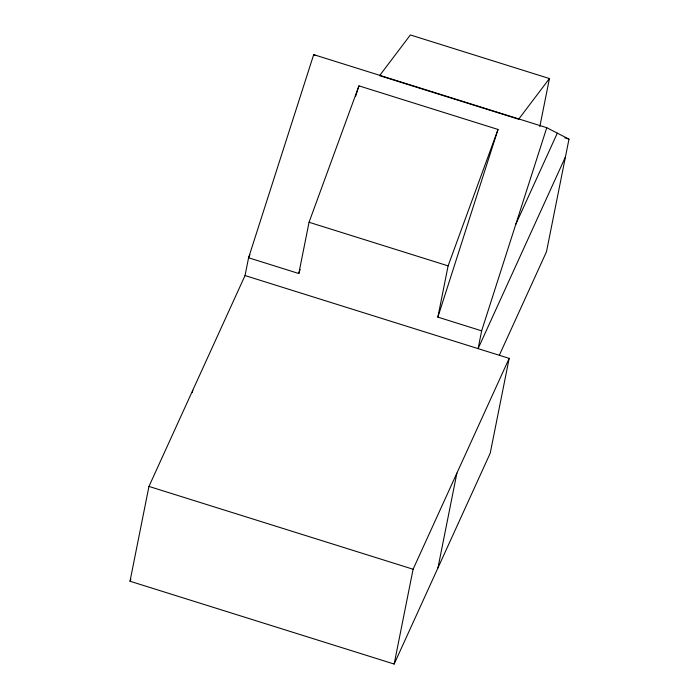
<?xml version="1.0" encoding="UTF-8"?>
<svg xmlns="http://www.w3.org/2000/svg" width="699" height="699" viewBox="0 0 699 699"><rect width="100%" height="100%" fill="white"/><g stroke="black" fill="none" stroke-linecap="round" stroke-linejoin="round"><path stroke-width="1.05" d="M245.034 275.555L509.169 358.369L490.226 453.179L394.157 664.05L130.014 581.236L148.957 486.425L245.034 275.555L248.582 257.774L313.694 54.627L546.758 127.699L568.986 139.153L546.487 251.745L499.427 355.04M192.321 392.445L192.749 390.313M249.945 254.794L248.582 257.774L298.805 273.519L309.054 222.265L358.954 85.855L498.02 129.455L437.871 317.119L481.646 330.845L478.099 348.626L565.43 156.925M437.871 317.119L448.111 265.865L498.02 129.455M394.157 664.05L413.1 569.239L509.169 358.369M437.941 567.946L456.884 473.136M539.829 126.606L549.431 78.55L410.374 34.95L379.592 75.632L518.658 119.232L549.431 78.55M298.805 273.519L300.133 269.377M355.634 96.226L358.954 85.855M481.646 330.845L546.758 127.699M130.014 581.236L130.914 579.253M515.81 224.265L557.321 133.142M564.879 137.86L568.986 139.153M309.054 222.265L448.111 265.865M148.957 486.425L413.1 569.239M313.694 54.627L315.625 55.623"/></g></svg>
